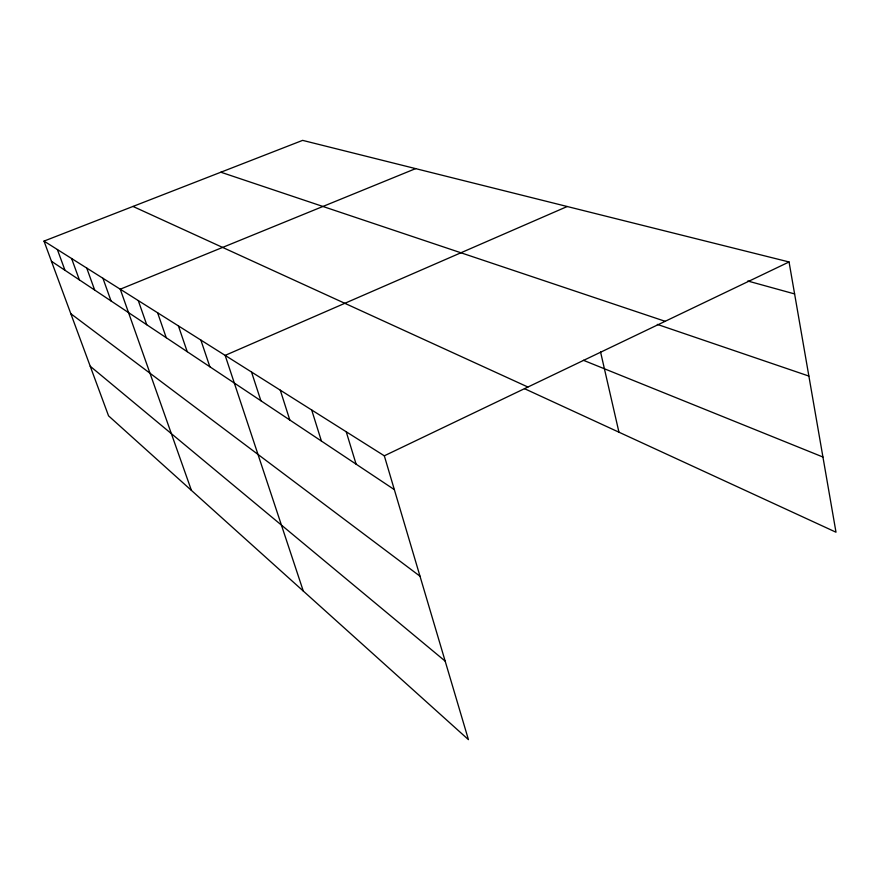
<?xml version="1.0" encoding="UTF-8"?>
<svg xmlns="http://www.w3.org/2000/svg" width="880" height="880" viewBox="0 0 880 880"><rect width="100%" height="100%" fill="white"/><g stroke="black" fill="none" stroke-linecap="round" stroke-linejoin="round"><path stroke-width="1.32" d="M789.052 261.965L302.621 140.371L44 241.098L384.318 455.807L789.052 261.965L836 532.213L524.48 388.663M567.226 206.514L225.148 355.388L303.292 591.052M415.635 168.619L120.252 289.201L191.433 490.413M747.769 281.006L794.607 293.931M220.858 172.216L665.159 321.31M657.338 324.401L808.874 376.068M583.418 360.294L822.932 457.017M133.001 206.437L527.912 387.035M51.447 261.272L394.339 489.621M70.829 313.72L420.002 576.224M90.233 366.256L445.17 661.122M44 241.098L108.548 415.844L468.435 739.629L384.318 455.807M57.376 249.535L64.977 270.281M71.599 258.5L79.365 279.851M86.746 268.07L94.677 290.059M102.938 278.278L111.034 300.949M138.27 300.575L146.718 324.72M157.608 312.774L166.232 337.711M178.409 325.897L187.22 351.681M200.86 340.065L209.847 366.751M251.526 372.031L260.887 400.741M280.269 390.159L289.806 420.002M311.696 409.992L321.409 441.045M346.225 431.772L356.103 464.156M600.567 352L618.948 432.19"/></g></svg>
